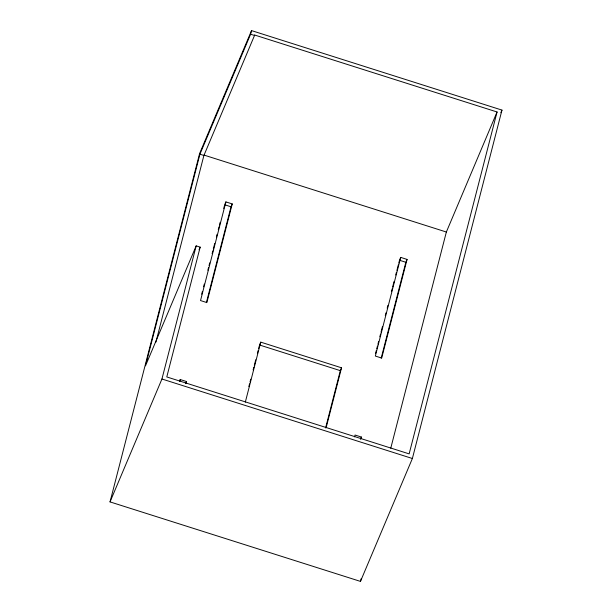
<?xml version="1.0" encoding="UTF-8"?>
<svg xmlns="http://www.w3.org/2000/svg" width="612" height="612" viewBox="0 0 612 612"><rect width="100%" height="100%" fill="white"/><g stroke="black" fill="none" stroke-linecap="round" stroke-linejoin="round"><path stroke-width="0.92" d="M110.03 501.901L199.619 153.497L251.532 30.6L501.97 110.099L412.381 458.503L360.468 581.4L110.03 501.901L161.943 379.004L196.177 245.871L200.162 247.141L166.785 376.938L409.145 453.874L497.059 111.981L254.699 35.045L203.911 155.463L199.925 154.201L145.495 365.846L196.177 245.871M155.899 342.162L203.995 155.081L446.355 232.017L497.059 111.981M199.925 154.201L250.599 34.226L251.532 30.6M254.699 35.045L254.592 35.488L250.599 34.226M201.692 294.204L202.404 291.434M203.589 286.821L204.301 284.06M207.85 270.229L208.562 267.459M209.036 265.616L209.748 262.854M212.119 253.636L212.831 250.866M213.305 249.023L214.728 243.492M216.388 237.035L217.099 234.274M218.285 229.661L218.997 226.891M219.471 225.048L220.182 222.286M223.74 208.455L224.451 205.686M179.744 381.383L180.219 379.539L186.561 381.551L186.086 383.395M225.897 201.906L200.529 300.561L206.864 302.573L232.239 203.918L225.897 201.906L224.987 204.048M206.374 302.665L231.03 206.78L232.239 203.918M248.855 386.562L249.566 383.793M250.04 381.942L250.759 379.172M253.131 369.939L253.842 367.169M254.317 365.326L255.74 359.78M257.407 353.315L258.119 350.546M258.593 348.702L259.304 345.933M245.313 402.168L260.75 342.146L341.534 367.797L326.104 427.811M325.607 427.903L340.326 370.65L341.534 367.797M375.561 353.384L376.273 350.615M376.747 348.771L377.459 346.01M377.933 344.166L378.644 341.397M379.83 336.784L380.542 334.022M381.016 332.178L382.439 326.647M385.285 315.578L385.996 312.816M387.182 308.203L387.893 305.442M391.45 291.61L392.162 288.841M392.636 286.997L394.059 281.466M395.719 275.01L396.431 272.248M396.905 270.405L398.328 264.874M398.802 263.03L399.514 260.261L405.848 262.273L407.057 259.419L400.715 257.4L399.812 259.549M354.57 436.876L355.044 435.033L361.378 437.044L360.904 438.888M400.715 257.4L375.347 356.054L381.689 358.066L407.057 259.419M381.192 358.165L405.848 262.273M390.754 448.236L446.355 232.017M360.468 581.4L361.179 578.631M199.053 249.765L200.162 247.141M179.614 380.97L180.219 379.539M185.65 383.693L186.561 381.551M259.84 344.296L260.75 342.146M360.476 439.194L361.378 437.044M500.861 112.73L501.97 110.099M224.688 204.768L231.03 206.78M259.542 345.007L340.326 370.65M161.943 379.004L412.381 458.503"/></g></svg>
